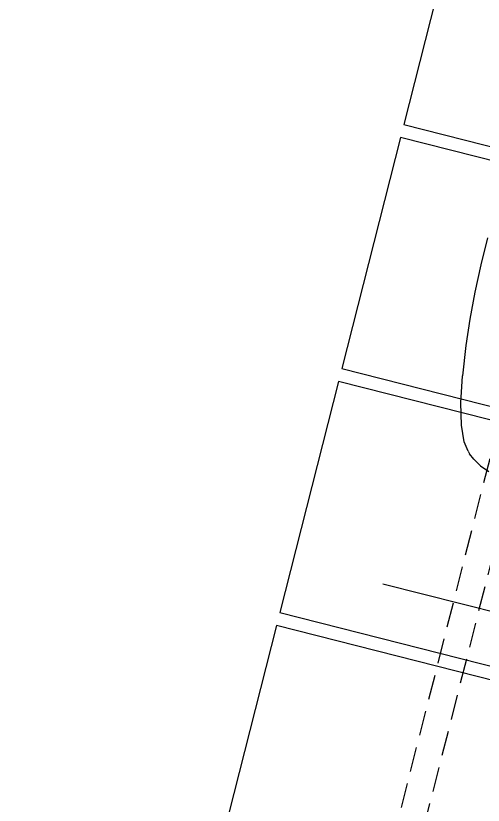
# Model space of a CAD drawing. Header units: inches. Extents: x 6322 to 85903, y -36042 to 7673.
# Drawn here: x 77397.2 to 77467.7, y -690.2 to -571.1 of the extents above; entities that cross this region are included whole.
import ezdxf

# ---------------------------------------------------------------- set-up
doc = ezdxf.new("R2010")
doc.units = ezdxf.units.IN
doc.header["$LTSCALE"] = 10
doc.linetypes.add('Amconstr', pattern=[9999, 9999, 0])
doc.linetypes.add('HIDDEN2', pattern=[0.1875, 0.125, -0.0625])
for name, color, linetype in [('ADSK_ASSOC_ENTITY_BACKUPS', 7, 'Continuous'), ('CAR1', 250, 'Continuous'), ('PARK LINE', 2, 'Continuous'), ('SHADE I SEC BEAM', 11, 'HIDDEN2'), ('SOLAR PANEL', 10, 'Continuous'), ('WALL', 4, 'Continuous')]:
    doc.layers.add(name, color=color, linetype=linetype)

# ---------------------------------------------------------------- blocks, each defined once
blk = doc.blocks.new('*U177')
at = {"layer": 'SOLAR PANEL'}
blk.add_lwpolyline([(-39, 18), (-39, -18), (39, -18), (39, 18)], close=True, dxfattribs=at)
blk = doc.blocks.new('*U178')
at = {"layer": 'SOLAR PANEL', "color": 0, "linetype": 'ByBlock', "lineweight": -2}
for p in [(0, 190), (0, 152), (0, 114), (0, 76)]:
    blk.add_blockref('*U177', p, dxfattribs=at)
blk = doc.blocks.new('*U75')
at = {"layer": 'SOLAR PANEL', "xscale": -1, "rotation": 165.7461911174656}
blk.add_blockref('*U178', (-184.49, 86.07), dxfattribs=at)
blk = doc.blocks.new('*U80')
at = {"layer": 'ADSK_ASSOC_ENTITY_BACKUPS', "linetype": 'Amconstr', "lineweight": 25}
blk.add_blockref('*U75', (0, 0), dxfattribs=at)
at = {"layer": 'SOLAR PANEL', "color": 0, "linetype": 'ByBlock', "lineweight": -2}
blk.add_blockref('*U75', (0, 0), dxfattribs=at)
blk = doc.blocks.new('*U160')
at = {"layer": 'PARK LINE', "linetype": 'Amconstr', "lineweight": 25}
blk.add_line((-22.29, 5.66), (-218.07, 55.4), dxfattribs=at)
blk = doc.blocks.new('*U161')
at = {"layer": 'PARK LINE', "color": 0, "linetype": 'ByBlock', "lineweight": -2}
blk.add_blockref('*U160', (-26.1, -102.74), dxfattribs=at)
blk = doc.blocks.new('*U141')
at = {"layer": 'SHADE I SEC BEAM', "ltscale": 3}
blk.add_lwpolyline([(-119.45, -478.32), (-123.32, -477.33), (119.45, 478.32), (123.32, 477.33)], close=True, dxfattribs=at)
blk = doc.blocks.new('*U142')
at = {"layer": 'WALL', "color": 0, "linetype": 'ByBlock', "lineweight": -2}
blk.add_blockref('*U141', (0, 0), dxfattribs=at)
blk = doc.blocks.new('A$C6e495745')
at = {"layer": 'CAR1'}
for p, q in [((184.55, 75.26), (183.14, 75.78)), ((184.55, 75.26), (184.77, 75.15)), ((185.81, 74.57), (184.77, 75.15)), ((185.81, 74.57), (186.64, 73.97)), ((186.95, 73.62), (186.64, 73.97)), ((186.95, 73.62), (187.9, 72.39)), ((187.9, 72.39), (188.94, 70.09)), ((188.94, 70.09), (189.89, 66.85)), ((189.89, 66.85), (190.72, 62.86)), ((191.42, 58.29), (190.72, 62.86)), ((191.87, 54.32), (191.42, 58.29)), ((192.21, 50.19), (191.87, 54.32)), ((192.42, 45.97), (192.21, 50.19)), ((192.5, 41.76), (192.42, 45.97))]:
    blk.add_line(p, q, dxfattribs=at)

msp = doc.modelspace()

# ---------------------------------------------------------------- linework, layer by layer
at = {"linetype": 'Amconstr', "lineweight": 25}
msp.add_circle((60708.4733, -17819.81171), 18222, dxfattribs=at)

# ---------------------------------------------------------------- block references
at = {"layer": 'CAR1', "rotation": 164.9497587353136}
msp.add_blockref('A$C6e495745', (77665.10923, -614.23742), dxfattribs=at)
at = {"layer": 'PARK LINE', "linetype": 'Amconstr', "lineweight": 25, "xscale": -1, "rotation": 151.4923822348115}
msp.add_blockref('*U161', (77644.57175, -814.97957), dxfattribs=at)
at = {"layer": 'SOLAR PANEL', "linetype": 'Amconstr', "lineweight": 25, "xscale": -1, "rotation": 151.4923822348075}
msp.add_blockref('*U80', (77654.42046, -776.21098), dxfattribs=at)
at = {"layer": 'WALL'}
msp.add_blockref('*U142', (77556.54412, -300.46607), dxfattribs=at)

doc.saveas('drawing.dxf')
